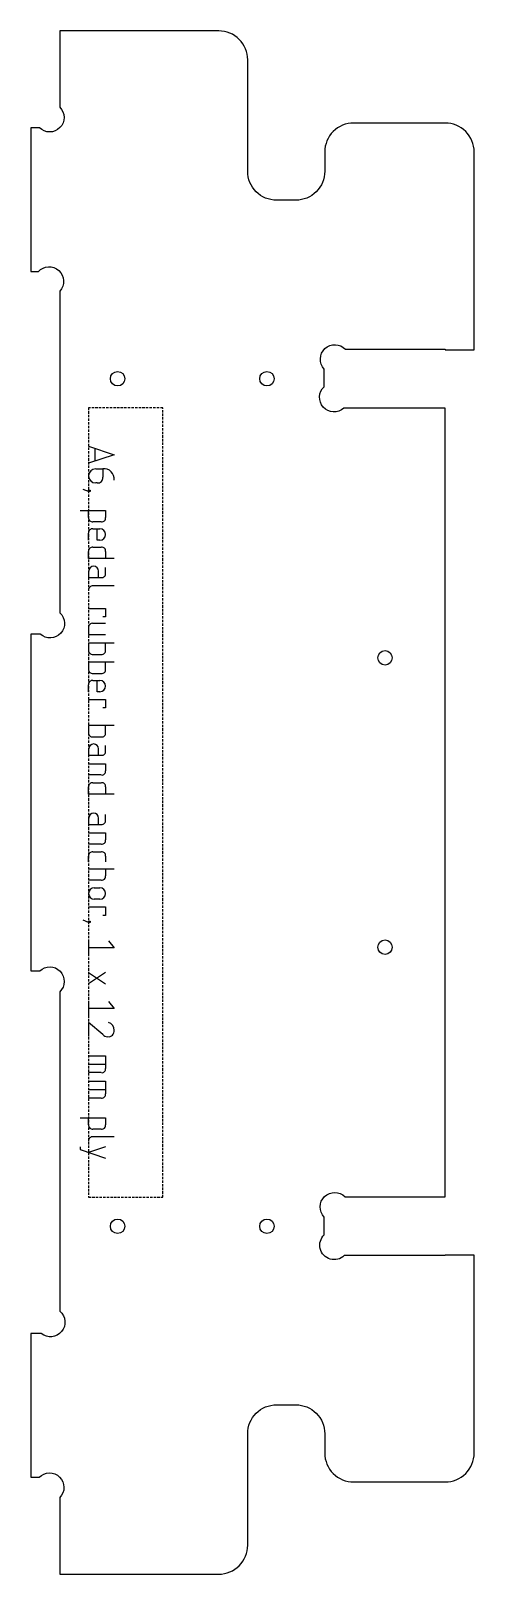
# Model space of a CAD drawing. Header units: millimetres. Extents: x -953 to -861, y -2349 to -2029.
import ezdxf

# ---------------------------------------------------------------- set-up
doc = ezdxf.new("R2010")
doc.units = ezdxf.units.MM
doc.linetypes.add('DASHED', pattern=[0.75, 0.5, -0.25])
doc.layers.get('0').update_dxf_attribs({"linetype": 'CONTINUOUS'})
doc.layers.add('1', color=7, linetype='DASHED')

msp = doc.modelspace()

# ---------------------------------------------------------------- linework, layer by layer
for p, q in [((-940.83, -2115.3), (-935.56, -2117.05)), ((-935.56, -2117.05), (-940.83, -2118.81)), ((-939.51, -2118.37), (-939.51, -2115.74)), ((-939.37, -2119.98), (-937.9, -2119.98)), ((-937.9, -2119.98), (-937.9, -2121.73)), ((-940.83, -2124.66), (-942, -2124.22)), ((-940.83, -2124.66), (-940.83, -2124.37)), ((-940.83, -2124.37), (-940.54, -2124.37)), ((-940.54, -2124.66), (-940.83, -2124.66)), ((-940.54, -2124.37), (-940.54, -2124.66)), ((-939.07, -2122.9), (-939.37, -2122.9)), ((-942.58, -2128.61), (-937.32, -2128.61)), ((-940.83, -2130.07), (-940.83, -2128.61)), ((-938.2, -2130.95), (-939.95, -2130.95)), ((-937.32, -2128.61), (-937.32, -2130.07)), ((-940.83, -2134.75), (-940.83, -2133.29)), ((-939.95, -2132.41), (-938.49, -2132.41)), ((-939.07, -2134.75), (-939.07, -2132.41)), ((-940.83, -2138.55), (-940.83, -2137.09)), ((-939.95, -2136.21), (-938.2, -2136.21)), ((-938.49, -2134.75), (-939.07, -2134.75)), ((-937.32, -2137.09), (-937.32, -2138.55)), ((-935.56, -2138.55), (-940.83, -2138.55)), ((-937.32, -2141.62), (-937.32, -2140.45)), ((-940.83, -2141.19), (-940.83, -2142.5)), ((-940.83, -2142.5), (-938.2, -2142.5)), ((-938.78, -2142.5), (-938.78, -2141.19)), ((-935.56, -2144.26), (-939.95, -2144.26)), ((-940.83, -2148.94), (-937.32, -2148.94)), ((-937.32, -2148.94), (-937.32, -2150.69)), ((-940.83, -2152.89), (-940.83, -2154.35)), ((-937.32, -2152.01), (-939.95, -2152.01)), ((-937.32, -2150.69), (-937.9, -2150.69)), ((-940.83, -2154.35), (-937.32, -2154.35)), ((-935.56, -2156.1), (-940.83, -2156.1)), ((-940.83, -2156.1), (-940.83, -2157.57)), ((-937.32, -2157.57), (-937.32, -2156.1)), ((-939.95, -2158.44), (-938.2, -2158.44)), ((-935.56, -2160.05), (-940.83, -2160.05)), ((-940.83, -2160.05), (-940.83, -2161.51)), ((-939.95, -2162.39), (-938.2, -2162.39)), ((-937.32, -2161.51), (-937.32, -2160.05)), ((-940.83, -2166.19), (-940.83, -2164.73)), ((-939.95, -2163.85), (-938.49, -2163.85)), ((-939.07, -2166.19), (-939.07, -2163.85)), ((-938.49, -2166.19), (-939.07, -2166.19)), ((-940.83, -2167.8), (-937.32, -2167.8)), ((-937.32, -2169.56), (-937.9, -2169.56)), ((-937.32, -2167.8), (-937.32, -2169.56)), ((-935.56, -2173.21), (-940.83, -2173.21)), ((-940.83, -2173.21), (-940.83, -2174.68)), ((-939.95, -2175.55), (-938.2, -2175.55)), ((-937.32, -2174.68), (-937.32, -2173.21)), ((-940.83, -2178.04), (-940.83, -2179.36)), ((-938.78, -2179.36), (-938.78, -2178.04)), ((-937.32, -2178.48), (-937.32, -2177.31)), ((-940.83, -2179.36), (-938.2, -2179.36)), ((-940.83, -2181.11), (-937.32, -2181.11)), ((-937.32, -2181.11), (-937.32, -2182.57)), ((-938.2, -2183.45), (-940.83, -2183.45)), ((-939.95, -2185.06), (-938.2, -2185.06)), ((-940.83, -2187.4), (-940.83, -2185.94)), ((-935.56, -2187.4), (-940.83, -2187.4)), ((-937.32, -2185.94), (-937.32, -2187.4)), ((-937.32, -2192.81), (-937.32, -2191.64)), ((-940.83, -2192.37), (-940.83, -2193.69)), ((-940.83, -2193.69), (-938.2, -2193.69)), ((-938.78, -2193.69), (-938.78, -2192.37)), ((-940.83, -2195.44), (-937.32, -2195.44)), ((-938.2, -2197.78), (-940.83, -2197.78)), ((-937.32, -2195.44), (-937.32, -2196.91)), ((-940.83, -2201.44), (-940.83, -2200.27)), ((-939.95, -2199.39), (-938.2, -2199.39)), ((-937.32, -2200.27), (-937.32, -2201.44)), ((-940.83, -2202.9), (-935.56, -2202.9)), ((-937.32, -2202.9), (-937.32, -2204.37)), ((-938.2, -2205.24), (-940.83, -2205.24)), ((-939.66, -2206.85), (-938.49, -2206.85)), ((-940.83, -2210.8), (-937.32, -2210.8)), ((-938.49, -2209.19), (-939.66, -2209.19)), ((-937.32, -2210.8), (-937.32, -2212.56)), ((-940.83, -2214.02), (-942, -2213.58)), ((-940.83, -2214.02), (-940.83, -2213.73)), ((-940.83, -2213.73), (-940.54, -2213.73)), ((-940.54, -2214.02), (-940.83, -2214.02)), ((-940.54, -2213.73), (-940.54, -2214.02)), ((-937.32, -2212.56), (-937.9, -2212.56)), ((-940.83, -2217.82), (-940.83, -2220.75)), ((-935.56, -2219.28), (-940.83, -2219.28)), ((-936.73, -2217.82), (-935.56, -2219.28)), ((-940.83, -2224.4), (-937.32, -2226.74)), ((-937.32, -2224.4), (-940.83, -2226.74)), ((-940.83, -2230.4), (-940.83, -2233.32)), ((-936.73, -2230.4), (-935.56, -2231.86)), ((-935.56, -2231.86), (-940.83, -2231.86)), ((-937.9, -2237.27), (-940.83, -2234.79)), ((-940.83, -2234.79), (-940.83, -2237.71)), ((-940.83, -2241.66), (-937.32, -2241.66)), ((-937.32, -2241.66), (-937.32, -2244.29)), ((-940.83, -2243.41), (-937.32, -2243.41)), ((-938.2, -2245.17), (-940.83, -2245.17)), ((-940.83, -2246.92), (-937.32, -2246.92)), ((-940.83, -2248.68), (-937.32, -2248.68)), ((-937.32, -2246.92), (-937.32, -2249.56)), ((-938.2, -2250.43), (-940.83, -2250.43)), ((-942.58, -2254.53), (-937.32, -2254.53)), ((-940.83, -2255.99), (-940.83, -2254.53)), ((-937.32, -2254.53), (-937.32, -2255.99)), ((-938.2, -2256.87), (-939.95, -2256.87)), ((-935.56, -2258.48), (-939.95, -2258.48)), ((-942.58, -2260.53), (-942.58, -2261.11)), ((-942.58, -2261.11), (-937.32, -2262.87)), ((-937.32, -2260.53), (-940.83, -2261.7))]:
    msp.add_line(p, q)
msp.add_lwpolyline([(-952.83, -2154.26), (-952.83, -2224.06), (-950.98, -2224.06, -1), (-946.83, -2228.39), (-946.83, -2294.64, -1), (-950.66, -2299.26), (-952.83, -2299.26), (-952.83, -2329.06), (-951.09, -2329.06, -1), (-946.83, -2333.28), (-946.83, -2349.16), (-913.83, -2349.16, 0.414214), (-907.83, -2343.16), (-907.83, -2320.04, -0.414214), (-901.83, -2314.04), (-897.83, -2314.04, -0.414214), (-891.83, -2320.04), (-891.83, -2324.04, 0.414214), (-885.83, -2330.04), (-866.83, -2330.04, 0.414214), (-860.83, -2324.04), (-860.83, -2283.02), (-866.83, -2283.02), (-866.83, -2283.12), (-887.79, -2283.12, -1), (-891.93, -2278.78), (-891.93, -2275.11, -1), (-887.63, -2270.92), (-866.83, -2270.92), (-866.83, -2107.39), (-887.9, -2107.39, -1), (-891.93, -2102.94), (-891.93, -2099.29, -1), (-887.54, -2095.19), (-866.83, -2095.19), (-866.83, -2095.29), (-860.83, -2095.29), (-860.83, -2054.27, 0.414214), (-866.83, -2048.27), (-885.83, -2048.27, 0.414214), (-891.83, -2054.27), (-891.83, -2058.27, -0.414214), (-897.83, -2064.27), (-901.83, -2064.27, -0.414214), (-907.83, -2058.27), (-907.83, -2035.16, 0.414214), (-913.83, -2029.16), (-946.83, -2029.16), (-946.83, -2044.98, -1), (-951.04, -2049.26), (-952.83, -2049.26), (-952.83, -2079.06), (-951.26, -2079.06, -1), (-946.83, -2083.1), (-946.83, -2149.81, -1), (-950.86, -2154.26)], format="xyb", close=True)
for centre in [(-934.83, -2101.29), (-903.83, -2101.29), (-879.33, -2159.16), (-879.33, -2219.16), (-934.83, -2277.02), (-903.83, -2277.02)]:
    msp.add_circle(centre, 1.5)
for centre, radius, start, end in [((-939.37, -2121.44), 1.46, 90, 270), ((-937.62, -2122.04), 2.08, -7.7686, 97.7686), ((-938.93, -2121.87), 1.04, -97.7686, 7.7686), ((-940.06, -2130.18), 0.779, 172.2314, 277.7686), ((-938.09, -2130.18), 0.779, -97.7686, 7.7686), ((-940.06, -2133.18), 0.779, 82.2314, 187.7686), ((-938.49, -2133.58), 1.17, -90, 90), ((-940.06, -2136.99), 0.779, 82.2314, 187.7686), ((-938.09, -2136.99), 0.779, -7.7686, 97.7686), ((-939.8, -2141.19), 1.02, 0, 180), ((-938.09, -2141.73), 0.779, -97.7686, 7.7686), ((-940.06, -2145.03), 0.779, 82.2314, 187.7686), ((-940.06, -2152.78), 0.779, 82.2314, 187.7686), ((-940.06, -2157.67), 0.779, 172.2314, 277.7686), ((-938.09, -2157.67), 0.779, -97.7686, 7.7686), ((-940.06, -2161.62), 0.779, 172.2314, 277.7686), ((-938.09, -2161.62), 0.779, -97.7686, 7.7686), ((-940.06, -2164.63), 0.779, 82.2314, 187.7686), ((-938.49, -2165.02), 1.17, -90, 90), ((-940.06, -2174.78), 0.779, 172.2314, 277.7686), ((-938.09, -2174.78), 0.779, -97.7686, 7.7686), ((-939.8, -2178.04), 1.02, 0, 180), ((-938.09, -2178.58), 0.779, -97.7686, 7.7686), ((-940.06, -2185.83), 0.779, 82.2314, 187.7686), ((-938.09, -2182.68), 0.779, -97.7686, 7.7686), ((-938.09, -2185.83), 0.779, -7.7686, 97.7686), ((-939.8, -2192.37), 1.02, 0, 180), ((-938.09, -2192.92), 0.779, -97.7686, 7.7686), ((-938.09, -2197.01), 0.779, -97.7686, 7.7686), ((-940.06, -2200.17), 0.779, 82.2314, 187.7686), ((-938.09, -2200.17), 0.779, -7.7686, 97.7686), ((-938.09, -2204.47), 0.779, -97.7686, 7.7686), ((-939.66, -2208.02), 1.17, 90, 270), ((-938.49, -2208.02), 1.17, -90, 90), ((-936.72, -2236.55), 1.17, -97.7686, 7.7686), ((-937.01, -2236.22), 1.46, -6.9518, 79.0066), ((-936.98, -2236.54), 1.18, 218.5167, 275.0861), ((-938.09, -2244.4), 0.779, -97.7686, 7.7686), ((-938.09, -2249.66), 0.779, -97.7686, 7.7686), ((-940.06, -2256.1), 0.779, 172.2314, 277.7686), ((-938.09, -2256.1), 0.779, -97.7686, 7.7686), ((-940.06, -2259.25), 0.779, 82.2314, 187.7686)]:
    msp.add_arc(centre, radius, start, end)
at = {"layer": '1'}
for p, q in [((-940.83, -2107.29), (-940.83, -2271.02)), ((-925.45, -2107.29), (-940.83, -2107.29)), ((-925.45, -2271.02), (-925.45, -2107.29)), ((-940.83, -2271.02), (-925.45, -2271.02))]:
    msp.add_line(p, q, dxfattribs=at)

doc.saveas('drawing.dxf')
